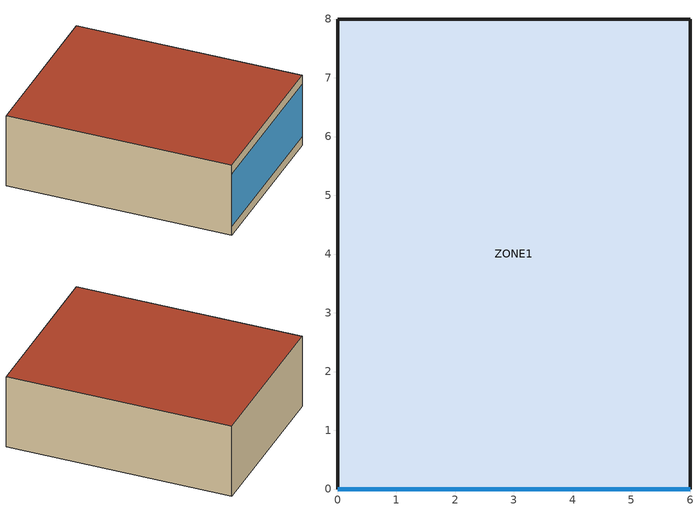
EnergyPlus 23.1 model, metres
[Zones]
ZONE1
 floor outside (FLOOR-CASE): 0,0 0,8 6,8 6,0 z0
 wall outside (WALL-CASE): 0,0 6,0 6,8 0,8 0,0 z0:2.7
 window (WIN-CASE): 0,0 6,0 z0.35:2.35
 roof outside (ROOF-CASE): 0,0 6,0 6,8 0,8 z2.7
[Building]
BESTEST-CASE: North Axis=0; Terrain=Country; Solar Distribution=FullInteriorAndExterior; Max Warmup Days=25; Min Warmup=6
[Material] Roughness=Rough; Thermal Absorptance=0.9; Solar Absorptance=0.6; Visible Absorptance=0.6
Name | Thickness {m} | Conductivity {W/m-K} | Density {kg/m3} | Specific Heat {J/kg-K}
WOOD-SIDING | 0.009 | 0.14 | 530 | 900
WALL-INSUL | 0.066 | 0.04 | 12 | 840
WALL-INNER | 0.012 | 0.16 | 950 | 840
ROOF-DECK | 0.019 | 0.14 | 530 | 900
ROOF-INSUL | 0.1118 | 0.04 | 12 | 840
ROOF-GYPSUM | 0.01 | 0.16 | 950 | 840
FLOOR-MASS | 0.025 | 0.14 | 650 | 1200
[Material:NoMass]
FLOOR-INSUL-R: Roughness=Rough; Thermal Resistance {m2-K/W}=25.075; Thermal Absorptance=0.9; Solar Absorptance=0.6; Visible=0.6
[Construction]
WALL-CASE: WOOD-SIDING, WALL-INSUL, WALL-INNER
ROOF-CASE: ROOF-DECK, ROOF-INSUL, ROOF-GYPSUM
FLOOR-CASE: FLOOR-INSUL-R, FLOOR-MASS
WIN-CASE: GLASS-CASE, AIR-GAP-CASE, GLASS-CASE
[WindowMaterial:Glazing]
GLASS-CASE: Optical Data Type=SpectralAverage; Thickness {m}=0.003048; Solar Transmittance=0.834; Front Solar Reflectance=0.075; Back Solar Reflectance=0.075; Visible Transmittance=0.834; Front Visible Reflectance=0.075; Back Visible Reflectance=0.075; Infrared Transmittance=0; Front Emissivity=0.84; Back Emissivity=0.84; Conductivity {W/m-K}=1; Dirt Correction=1
[WindowMaterial:Gas]
AIR-GAP-CASE: Air, 0.012
[Zone]
ZONE1: 0, 0, 0, 0, 1, 48, Yes
[OtherEquipment]
INT-GAIN, None, ZONE1, ALWAYS, EquipmentLevel, 200, 0, 0.6, 0
TRANSPIRE-GAIN, None, ZONE1, ALWAYS, EquipmentLevel, 200, 1, 0, 0
[ZoneInfiltration:DesignFlowRate]
INFIL: ZONE1, ALWAYS, AirChanges/Hour, 0, 0, 0, 0.414, 1
[ThermostatSetpoint:DualSetpoint]
DUAL-SP: HEAT-SP, COOL-SP
[ZoneControl:Thermostat]
ZONE-TSTAT: ZONE1, TSTAT-TYPE, ThermostatSetpoint:DualSetpoint, DUAL-SP
[ZoneHVAC:IdealLoadsAirSystem]
IDEAL, ZONE1-AIR-IN, 50, 13, 0.015, 0.009, NoLimit, NoLimit, None
[Zone equipment]
ZONE1: IDEAL, DEH-DX
[ZoneHVAC:Dehumidifier:DX]
DEH-DX: Availability Schedule=ALWAYS; Rated Water Removal {L/day}=15; Rated Energy Factor {L/kWh} (= SMER)=2; Rated Air Flow Rate {m3/s}=0.12; Water Removal Curve=DX-WATER-CURVE; Energy Factor Curve=DX-EF-CURVE; Part Load Factor Curve=DX-PLF-CURVE; Min Dry-Bulb {C}=10; Max Dry-Bulb {C}=35; Off-Cycle Parasitic {W}=0
[Schedule:Compact]
ALWAYS: Fraction, Through: 12/31, For: AllDays, Until: 24:00, 1
HEAT-SP: Temperature, Through: 12/31, For: AllDays, Until: 24:00, 20
COOL-SP: Temperature, Through: 12/31, For: AllDays, Until: 24:00, 27
TSTAT-TYPE: Number, Through: 12/31, For: AllDays, Until: 24:00, 4
[Curve:Biquadratic]
DX-WATER-CURVE, 1, 0, 0, 0, 0, 0, 10, 35, 0, 100
DX-EF-CURVE: 1, 0, 0, 0, 0, 0, 10, 35, 0, 100
[Curve:Quadratic]
DX-PLF-CURVE: 1, 0, 0, 0, 1
